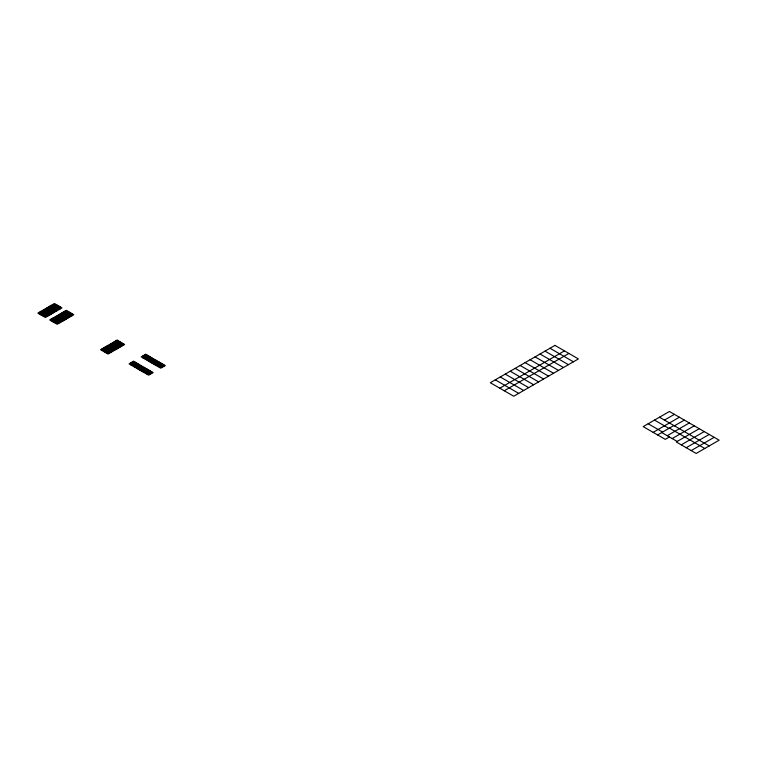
<?xml version="1.0" encoding="UTF-8"?>
<svg xmlns="http://www.w3.org/2000/svg" width="757" height="757" viewBox="0 0 757 757"><rect width="100%" height="100%" fill="white"/><g stroke="black" fill="none" stroke-linecap="round" stroke-linejoin="round"><path stroke-width="1.14" d="M39.355 313.985L55.933 304.409M40.869 314.855L57.437 305.279M42.373 315.726L58.951 306.15M43.878 316.596L60.456 307.02M51.202 320.826L67.78 311.25M52.706 321.697L69.284 312.121M54.22 322.558L70.789 312.991M55.725 323.428L72.303 313.862M102.044 350.567L118.622 341M103.558 351.437L120.126 341.871M105.062 352.308L121.64 342.741M106.567 353.178L123.145 343.612M130.583 364.76L135.106 362.149M142.713 357.758L147.227 355.147M132.087 365.631L136.61 363.019M144.218 358.629L148.741 356.017M133.601 366.502L138.115 363.89M145.722 359.499L150.246 356.888M135.106 367.372L139.629 364.76M147.227 360.37L151.75 357.758M136.61 368.243L141.133 365.631M148.741 361.24L153.255 358.629M138.115 369.113L142.638 366.502M150.246 362.111L154.769 359.499M139.629 369.984L144.142 367.372M151.75 362.982L156.273 360.37M141.133 370.854L145.656 368.243M153.255 363.852L157.778 361.24M142.638 371.725L147.161 369.113M154.769 364.723L159.282 362.111M144.142 372.586L148.665 369.984M156.273 365.593L160.796 362.982M145.656 373.456L150.17 370.854M157.778 366.464L162.301 363.852M147.161 374.327L151.684 371.725M159.282 367.325L163.805 364.723M499.809 388.199L564.448 350.879M504.247 390.763L568.895 353.443M664.447 420.097L674.392 414.353M653.149 432.361L679.37 417.221M657.596 434.925L673.872 425.529M674.392 425.831L684.337 420.097M667.239 435.71L689.315 422.964M669.425 436.969L665.28 439.363L643.204 426.617L669.425 411.477L719.15 440.186L696.166 453.462L676.275 441.974L699.26 428.708M672.207 438.577L694.283 425.831M681.253 444.842L704.228 431.575M686.221 447.718L709.205 434.452M691.198 450.585L714.173 437.319M549.989 348.267L573.418 361.799M545.012 351.134L568.441 364.666M659.479 417.221L709.205 445.93M669.425 428.093L704.758 448.494M540.044 354.011L563.473 367.533M654.502 420.097L668.895 428.405M535.067 356.878L558.496 370.41M648.172 423.75L662.564 432.058M661.741 432.531L677.184 441.454M530.099 359.745L553.528 373.277M525.121 362.622L548.551 376.153M520.154 365.489L543.583 379.02M515.176 368.366L538.606 381.888M510.199 371.233L533.638 384.764M505.231 374.109L528.66 387.631M500.254 376.977L523.693 390.508M495.286 379.844L518.715 393.375M144.218 355.147L163.805 366.464M142.713 356.017L162.301 367.325M52.924 304.409L60.456 308.761M64.761 311.25L72.303 315.603M115.613 341L123.145 345.353M51.41 305.279L58.951 309.632M63.257 312.121L70.789 316.473M114.099 341.871L121.64 346.214M49.905 306.15L57.437 310.502M61.752 312.991L69.284 317.344M112.594 342.741L120.126 347.085M48.401 307.02L55.933 311.373M60.248 313.862L67.78 318.214M111.09 343.612L118.622 347.955M46.896 307.891L54.428 312.244M58.734 314.732L66.275 319.085M109.585 344.482L117.117 348.826M45.382 308.761L52.924 313.114M57.229 315.603L64.761 319.956M108.071 345.353L115.613 349.696M43.878 309.632L51.41 313.985M55.725 316.473L63.257 320.826M106.567 346.214L114.099 350.567M42.373 310.502L49.905 314.855M54.22 317.344L61.752 321.697M132.087 362.149L151.684 373.456M105.062 347.085L112.594 351.437M130.583 363.019L150.17 374.327M40.869 311.373L48.401 315.726M52.706 318.214L60.248 322.558M103.558 347.955L111.09 352.308M39.355 312.244L46.896 316.596M51.202 319.085L58.734 323.428M102.044 348.826L109.585 353.178M54.428 303.538L37.85 313.114L45.382 317.467L61.96 307.891L54.428 303.538M66.275 310.379L49.697 319.956L57.229 324.299L73.808 314.732L66.275 310.379M117.117 340.13L100.539 349.696L108.071 354.049L124.65 344.482L117.117 340.13M133.601 361.278L129.078 363.89L148.665 375.198L153.188 372.586L133.601 361.278M145.722 354.276L141.199 356.888L160.796 368.195L165.31 365.593L145.722 354.276M554.957 345.391L490.309 382.72L513.748 396.242L578.395 358.922L554.957 345.391"/></g></svg>
